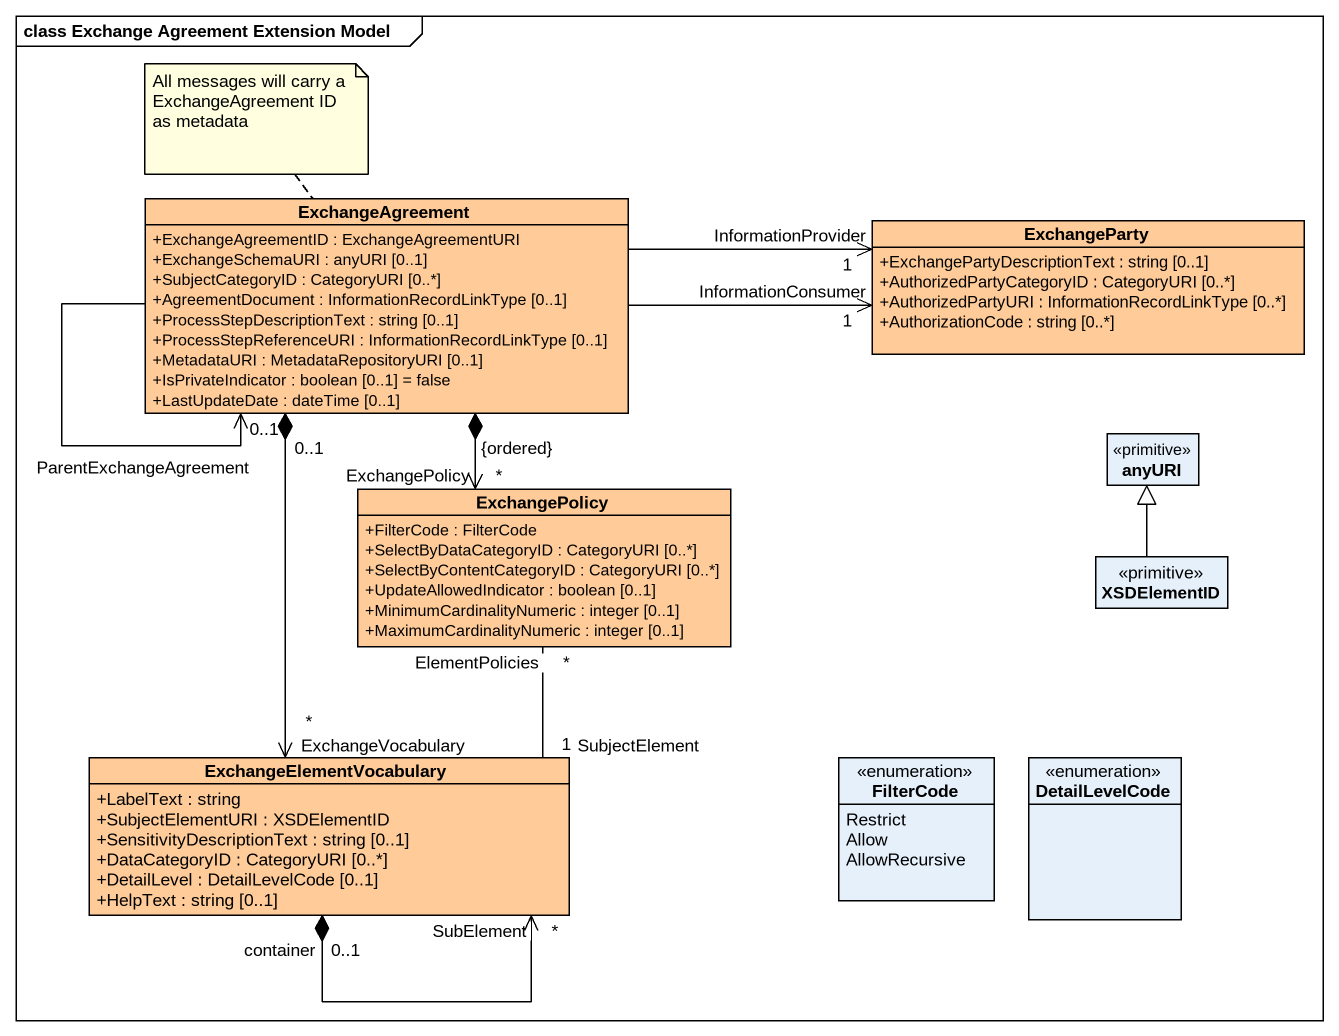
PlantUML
@startuml
mainframe class Exchange Agreement Extension Model
hide circle
hide empty members
skinparam classAttributeIconSize 0
class ExchangeAgreement #FFCC99 {
  +ExchangeAgreementID : ExchangeAgreementURI
  +ExchangeSchemaURI : anyURI [0..1]
  +SubjectCategoryID : CategoryURI [0..*]
  +AgreementDocument : InformationRecordLinkType [0..1]
  +ProcessStepDescriptionText : string [0..1]
  +ProcessStepReferenceURI : InformationRecordLinkType [0..1]
  +MetadataURI : MetadataRepositoryURI [0..1]
  +IsPrivateIndicator : boolean [0..1] = false
  +LastUpdateDate : dateTime [0..1]
}
class ExchangeParty #FFCC99 {
  +ExchangePartyDescriptionText : string [0..1]
  +AuthorizedPartyCategoryID : CategoryURI [0..*]
  +AuthorizedPartyURI : InformationRecordLinkType [0..*]
  +AuthorizationCode : string [0..*]
}
class anyURI <<primitive>>
class ExchangePolicy #FFCC99 {
  +FilterCode : FilterCode
  +SelectByDataCategoryID : CategoryURI [0..*]
  +SelectByContentCategoryID : CategoryURI [0..*]
  +UpdateAllowedIndicator : boolean [0..1]
  +MinimumCardinalityNumeric : integer [0..1]
  +MaximumCardinalityNumeric : integer [0..1]
}
class XSDElementID <<primitive>>
class ExchangeElementVocabulary #FFCC99 {
  +LabelText : string
  +SubjectElementURI : XSDElementID
  +SensitivityDescriptionText : string [0..1]
  +DataCategoryID : CategoryURI [0..*]
  +DetailLevel : DetailLevelCode [0..1]
  +HelpText : string [0..1]
}
enum FilterCode {
  Restrict
  Allow
  AllowRecursive
}
enum DetailLevelCode
ExchangeAgreement "ParentExchangeAgreement\n0..1" <-- ExchangeAgreement
ExchangeAgreement -right-> "InformationProvider\n1" ExchangeParty
ExchangeAgreement -right-> "InformationConsumer\n1" ExchangeParty
ExchangeAgreement *--> "ExchangePolicy\n{ordered}\n*" ExchangePolicy
ExchangeAgreement "0..1" *--> "ExchangeVocabulary\n*" ExchangeElementVocabulary
ExchangePolicy "ElementPolicies\n*" -- "SubjectElement\n1" ExchangeElementVocabulary
XSDElementID -up-|> anyURI
ExchangeElementVocabulary "container\n0..1" *--> "SubElement\n*" ExchangeElementVocabulary
note top of ExchangeAgreement : All messages will carry a ExchangeAgreement ID as metadata
@enduml
